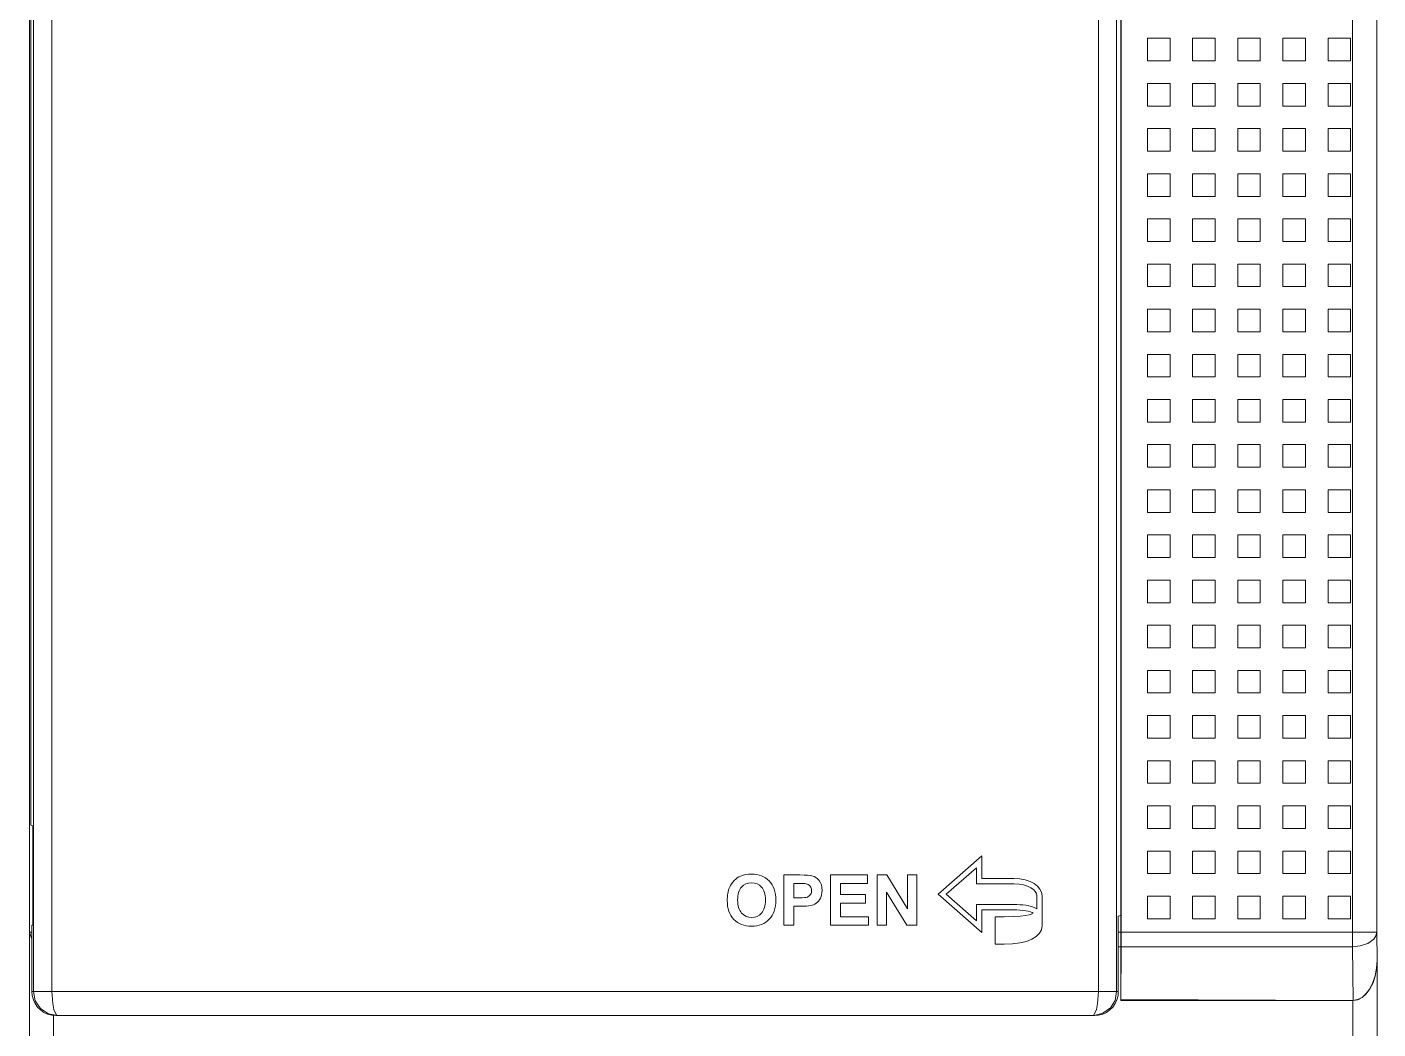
# Model space of a CAD drawing. Header units: millimetres. Extents: x 33157 to 59611, y -29750 to 1750.
# Drawn here: x 54240.4 to 54285.28, y 349.99 to 383.28 of the extents above; entities that cross this region are included whole.
import ezdxf

# ---------------------------------------------------------------- set-up
doc = ezdxf.new("R2010")
doc.units = ezdxf.units.MM
doc.layers.get('0').update_dxf_attribs({"lineweight": 18})

msp = doc.modelspace()

# ---------------------------------------------------------------- linework, layer by layer
at = {"lineweight": 9}
for p, q in [((54240.475, 478.392), (54240.475, 313.67)), ((54276.742, 478.392), (54276.742, 350.976)), ((54284.443, 474.177), (54284.443, 352.724)), ((54285.246, 473.374), (54285.246, 353.206)), ((54276.751, 412.482), (54276.751, 353.206)), ((54240.522, 412.057), (54240.522, 356.759)), ((54240.607, 412.057), (54240.607, 351.24)), ((54276.6, 412.057), (54276.6, 351.24)), ((54276.742, 412.057), (54276.742, 353.763)), ((54241.221, 411.509), (54241.221, 351.24)), ((54275.995, 411.509), (54275.995, 351.24)), ((54240.588, 356.74), (54240.588, 353.442)), ((54276.657, 353.744), (54276.657, 351.24)), ((54240.56, 353.442), (54240.56, 351.24)), ((54276.751, 353.206), (54276.751, 352.724)), ((54285.256, 352.27), (54285.256, 313.67)), ((54276.742, 350.976), (54276.742, 350.938)), ((54284.452, 350.938), (54284.452, 334.042)), ((54241.278, 350.437), (54241.278, 334.042))]:
    msp.add_line(p, q, dxfattribs=at)
for points in [[(54277.625, 382.154), (54278.375, 382.154), (54278.375, 382.904), (54277.625, 382.904)], [(54279.125, 382.154), (54279.875, 382.154), (54279.875, 382.904), (54279.125, 382.904)], [(54280.625, 382.154), (54281.375, 382.154), (54281.375, 382.904), (54280.625, 382.904)], [(54282.125, 382.154), (54282.875, 382.154), (54282.875, 382.904), (54282.125, 382.904)], [(54283.625, 382.154), (54284.375, 382.154), (54284.375, 382.904), (54283.625, 382.904)], [(54277.625, 380.654), (54278.375, 380.654), (54278.375, 381.404), (54277.625, 381.404)], [(54279.125, 380.654), (54279.875, 380.654), (54279.875, 381.404), (54279.125, 381.404)], [(54280.625, 380.654), (54281.375, 380.654), (54281.375, 381.404), (54280.625, 381.404)], [(54282.125, 380.654), (54282.875, 380.654), (54282.875, 381.404), (54282.125, 381.404)], [(54283.625, 380.654), (54284.375, 380.654), (54284.375, 381.404), (54283.625, 381.404)], [(54277.625, 379.154), (54278.375, 379.154), (54278.375, 379.904), (54277.625, 379.904)], [(54279.125, 379.154), (54279.875, 379.154), (54279.875, 379.904), (54279.125, 379.904)], [(54280.625, 379.154), (54281.375, 379.154), (54281.375, 379.904), (54280.625, 379.904)], [(54282.125, 379.154), (54282.875, 379.154), (54282.875, 379.904), (54282.125, 379.904)], [(54283.625, 379.154), (54284.375, 379.154), (54284.375, 379.904), (54283.625, 379.904)], [(54277.625, 377.654), (54278.375, 377.654), (54278.375, 378.404), (54277.625, 378.404)], [(54279.125, 377.654), (54279.875, 377.654), (54279.875, 378.404), (54279.125, 378.404)], [(54280.625, 377.654), (54281.375, 377.654), (54281.375, 378.404), (54280.625, 378.404)], [(54282.125, 377.654), (54282.875, 377.654), (54282.875, 378.404), (54282.125, 378.404)], [(54283.625, 377.654), (54284.375, 377.654), (54284.375, 378.404), (54283.625, 378.404)], [(54277.625, 376.154), (54278.375, 376.154), (54278.375, 376.904), (54277.625, 376.904)], [(54279.125, 376.154), (54279.875, 376.154), (54279.875, 376.904), (54279.125, 376.904)], [(54280.625, 376.154), (54281.375, 376.154), (54281.375, 376.904), (54280.625, 376.904)], [(54282.125, 376.154), (54282.875, 376.154), (54282.875, 376.904), (54282.125, 376.904)], [(54283.625, 376.154), (54284.375, 376.154), (54284.375, 376.904), (54283.625, 376.904)], [(54277.625, 374.654), (54278.375, 374.654), (54278.375, 375.404), (54277.625, 375.404)], [(54279.125, 374.654), (54279.875, 374.654), (54279.875, 375.404), (54279.125, 375.404)], [(54280.625, 374.654), (54281.375, 374.654), (54281.375, 375.404), (54280.625, 375.404)], [(54282.125, 374.654), (54282.875, 374.654), (54282.875, 375.404), (54282.125, 375.404)], [(54283.625, 374.654), (54284.375, 374.654), (54284.375, 375.404), (54283.625, 375.404)], [(54277.625, 373.154), (54278.375, 373.154), (54278.375, 373.904), (54277.625, 373.904)], [(54279.125, 373.154), (54279.875, 373.154), (54279.875, 373.904), (54279.125, 373.904)], [(54280.625, 373.154), (54281.375, 373.154), (54281.375, 373.904), (54280.625, 373.904)], [(54282.125, 373.154), (54282.875, 373.154), (54282.875, 373.904), (54282.125, 373.904)], [(54283.625, 373.154), (54284.375, 373.154), (54284.375, 373.904), (54283.625, 373.904)], [(54277.625, 371.654), (54278.375, 371.654), (54278.375, 372.404), (54277.625, 372.404)], [(54279.125, 371.654), (54279.875, 371.654), (54279.875, 372.404), (54279.125, 372.404)], [(54280.625, 371.654), (54281.375, 371.654), (54281.375, 372.404), (54280.625, 372.404)], [(54282.125, 371.654), (54282.875, 371.654), (54282.875, 372.404), (54282.125, 372.404)], [(54283.625, 371.654), (54284.375, 371.654), (54284.375, 372.404), (54283.625, 372.404)], [(54277.625, 370.154), (54278.375, 370.154), (54278.375, 370.904), (54277.625, 370.904)], [(54279.125, 370.154), (54279.875, 370.154), (54279.875, 370.904), (54279.125, 370.904)], [(54280.625, 370.154), (54281.375, 370.154), (54281.375, 370.904), (54280.625, 370.904)], [(54282.125, 370.154), (54282.875, 370.154), (54282.875, 370.904), (54282.125, 370.904)], [(54283.625, 370.154), (54284.375, 370.154), (54284.375, 370.904), (54283.625, 370.904)], [(54277.625, 368.654), (54278.375, 368.654), (54278.375, 369.404), (54277.625, 369.404)], [(54279.125, 368.654), (54279.875, 368.654), (54279.875, 369.404), (54279.125, 369.404)], [(54280.625, 368.654), (54281.375, 368.654), (54281.375, 369.404), (54280.625, 369.404)], [(54282.125, 368.654), (54282.875, 368.654), (54282.875, 369.404), (54282.125, 369.404)], [(54283.625, 368.654), (54284.375, 368.654), (54284.375, 369.404), (54283.625, 369.404)], [(54277.625, 367.154), (54278.375, 367.154), (54278.375, 367.904), (54277.625, 367.904)], [(54279.125, 367.154), (54279.875, 367.154), (54279.875, 367.904), (54279.125, 367.904)], [(54280.625, 367.154), (54281.375, 367.154), (54281.375, 367.904), (54280.625, 367.904)], [(54282.125, 367.154), (54282.875, 367.154), (54282.875, 367.904), (54282.125, 367.904)], [(54283.625, 367.154), (54284.375, 367.154), (54284.375, 367.904), (54283.625, 367.904)], [(54277.625, 365.654), (54278.375, 365.654), (54278.375, 366.404), (54277.625, 366.404)], [(54279.125, 365.654), (54279.875, 365.654), (54279.875, 366.404), (54279.125, 366.404)], [(54280.625, 365.654), (54281.375, 365.654), (54281.375, 366.404), (54280.625, 366.404)], [(54282.125, 365.654), (54282.875, 365.654), (54282.875, 366.404), (54282.125, 366.404)], [(54283.625, 365.654), (54284.375, 365.654), (54284.375, 366.404), (54283.625, 366.404)], [(54277.625, 364.154), (54278.375, 364.154), (54278.375, 364.904), (54277.625, 364.904)], [(54279.125, 364.154), (54279.875, 364.154), (54279.875, 364.904), (54279.125, 364.904)], [(54280.625, 364.154), (54281.375, 364.154), (54281.375, 364.904), (54280.625, 364.904)], [(54282.125, 364.154), (54282.875, 364.154), (54282.875, 364.904), (54282.125, 364.904)], [(54283.625, 364.154), (54284.375, 364.154), (54284.375, 364.904), (54283.625, 364.904)], [(54277.625, 362.654), (54278.375, 362.654), (54278.375, 363.404), (54277.625, 363.404)], [(54279.125, 362.654), (54279.875, 362.654), (54279.875, 363.404), (54279.125, 363.404)], [(54280.625, 362.654), (54281.375, 362.654), (54281.375, 363.404), (54280.625, 363.404)], [(54282.125, 362.654), (54282.875, 362.654), (54282.875, 363.404), (54282.125, 363.404)], [(54283.625, 362.654), (54284.375, 362.654), (54284.375, 363.404), (54283.625, 363.404)], [(54277.625, 361.154), (54278.375, 361.154), (54278.375, 361.904), (54277.625, 361.904)], [(54279.125, 361.154), (54279.875, 361.154), (54279.875, 361.904), (54279.125, 361.904)], [(54280.625, 361.154), (54281.375, 361.154), (54281.375, 361.904), (54280.625, 361.904)], [(54282.125, 361.154), (54282.875, 361.154), (54282.875, 361.904), (54282.125, 361.904)], [(54283.625, 361.154), (54284.375, 361.154), (54284.375, 361.904), (54283.625, 361.904)], [(54277.625, 359.654), (54278.375, 359.654), (54278.375, 360.404), (54277.625, 360.404)], [(54279.125, 359.654), (54279.875, 359.654), (54279.875, 360.404), (54279.125, 360.404)], [(54280.625, 359.654), (54281.375, 359.654), (54281.375, 360.404), (54280.625, 360.404)], [(54282.125, 359.654), (54282.875, 359.654), (54282.875, 360.404), (54282.125, 360.404)], [(54283.625, 359.654), (54284.375, 359.654), (54284.375, 360.404), (54283.625, 360.404)], [(54277.625, 358.154), (54278.375, 358.154), (54278.375, 358.904), (54277.625, 358.904)], [(54279.125, 358.154), (54279.875, 358.154), (54279.875, 358.904), (54279.125, 358.904)], [(54280.625, 358.154), (54281.375, 358.154), (54281.375, 358.904), (54280.625, 358.904)], [(54282.125, 358.154), (54282.875, 358.154), (54282.875, 358.904), (54282.125, 358.904)], [(54283.625, 358.154), (54284.375, 358.154), (54284.375, 358.904), (54283.625, 358.904)], [(54277.625, 356.654), (54278.375, 356.654), (54278.375, 357.404), (54277.625, 357.404)], [(54279.125, 356.654), (54279.875, 356.654), (54279.875, 357.404), (54279.125, 357.404)], [(54280.625, 356.654), (54281.375, 356.654), (54281.375, 357.404), (54280.625, 357.404)], [(54282.125, 356.654), (54282.875, 356.654), (54282.875, 357.404), (54282.125, 357.404)], [(54283.625, 356.654), (54284.375, 356.654), (54284.375, 357.404), (54283.625, 357.404)], [(54277.625, 355.154), (54278.375, 355.154), (54278.375, 355.904), (54277.625, 355.904)], [(54279.125, 355.154), (54279.875, 355.154), (54279.875, 355.904), (54279.125, 355.904)], [(54280.625, 355.154), (54281.375, 355.154), (54281.375, 355.904), (54280.625, 355.904)], [(54282.125, 355.154), (54282.875, 355.154), (54282.875, 355.904), (54282.125, 355.904)], [(54283.625, 355.154), (54284.375, 355.154), (54284.375, 355.904), (54283.625, 355.904)], [(54277.625, 353.654), (54278.375, 353.654), (54278.375, 354.404), (54277.625, 354.404)], [(54279.125, 353.654), (54279.875, 353.654), (54279.875, 354.404), (54279.125, 354.404)], [(54280.625, 353.654), (54281.375, 353.654), (54281.375, 354.404), (54280.625, 354.404)], [(54282.125, 353.654), (54282.875, 353.654), (54282.875, 354.404), (54282.125, 354.404)], [(54283.625, 353.654), (54284.375, 353.654), (54284.375, 354.404), (54283.625, 354.404)]]:
    msp.add_lwpolyline(points, close=True)
for points in [[(54240.522, 356.759), (54240.522, 356.759), (54240.588, 356.74), (54240.588, 356.74)], [(54276.742, 353.763), (54276.742, 353.763), (54276.657, 353.744), (54276.657, 353.744)], [(54240.588, 353.442), (54240.588, 353.442), (54240.56, 353.442), (54240.56, 353.442)], [(54240.475, 353.206), (54240.475, 353.206), (54240.551, 353.007), (54240.551, 353.007)], [(54240.56, 353.206), (54240.56, 353.206), (54240.475, 353.206), (54240.475, 353.206)], [(54276.657, 353.206), (54276.657, 353.206), (54276.742, 353.206), (54276.742, 353.206)], [(54276.751, 353.206), (54276.751, 353.206), (54285.246, 353.206), (54285.246, 353.206)], [(54285.256, 352.261), (54285.256, 352.261), (54285.246, 353.206), (54285.246, 353.206)], [(54276.657, 352.724), (54276.657, 352.724), (54276.742, 352.724), (54276.742, 352.724)], [(54284.443, 352.724), (54284.443, 352.724), (54276.751, 352.724), (54276.751, 352.724)], [(54276.751, 352.724), (54276.751, 352.724), (54276.742, 350.938), (54276.742, 350.938)], [(54284.462, 350.938), (54284.462, 350.938), (54284.443, 352.724), (54284.443, 352.724)], [(54240.56, 351.24), (54240.56, 351.24), (54276.657, 351.24), (54276.657, 351.24)], [(54284.452, 350.938), (54284.452, 350.938), (54276.742, 350.976), (54276.742, 350.976)], [(54276.742, 350.938), (54276.742, 350.938), (54284.462, 350.938), (54284.462, 350.938)], [(54241.354, 350.437), (54241.354, 350.437), (54275.863, 350.437), (54275.863, 350.437)], [(54241.373, 350.447), (54241.373, 350.447), (54241.41, 350.437), (54241.41, 350.437)], [(54275.844, 350.447), (54275.844, 350.447), (54275.806, 350.437), (54275.806, 350.437)], [(54275.806, 350.437), (54275.806, 350.437), (54275.854, 350.437), (54275.854, 350.437)]]:
    msp.add_open_spline(points, degree=3, dxfattribs=at)
for points, knots in [([(54274.127, 353.435), (54274.127, 353.435), (54274.127, 354.419), (54274.127, 354.419), (54274.116, 354.733), (54273.747, 354.987), (54273.184, 354.987), (54273.184, 354.987), (54272.118, 354.987), (54272.118, 354.987), (54272.118, 354.987), (54272.118, 355.741), (54272.118, 355.741), (54272.118, 355.741), (54270.671, 354.467), (54270.671, 354.467), (54270.671, 354.467), (54272.118, 353.193), (54272.118, 353.193), (54272.118, 353.193), (54272.118, 353.946), (54272.118, 353.946), (54272.118, 353.946), (54273.184, 353.946), (54273.184, 353.946), (54273.445, 353.946), (54273.764, 353.912), (54273.832, 353.84), (54273.826, 353.842), (54273.786, 353.724), (54272.865, 353.722), (54272.76, 353.722), (54272.562, 353.722), (54272.562, 353.722), (54272.562, 353.722), (54272.562, 352.804), (54272.562, 352.804), (54272.562, 352.804), (54272.865, 352.804), (54272.865, 352.804), (54273.631, 352.804), (54274.127, 353.052), (54274.127, 353.424), (54274.127, 353.465), (54274.122, 353.475), (54274.127, 353.435)], [0, 0, 0, 0, 135703.793271, 135703.793271, 135703.793271, 271407.586541, 271407.586541, 271407.586541, 407111.379812, 407111.379812, 407111.379812, 542815.173083, 542815.173083, 542815.173083, 678518.966353, 678518.966353, 678518.966353, 814222.759624, 814222.759624, 814222.759624, 949926.552895, 949926.552895, 949926.552895, 1085630.346165, 1085630.346165, 1085630.346165, 1221334.139436, 1221334.139436, 1221334.139436, 1357037.932706, 1357037.932706, 1357037.932706, 1492741.725977, 1492741.725977, 1492741.725977, 1628445.519248, 1628445.519248, 1628445.519248, 1764149.312518, 1764149.312518, 1764149.312518, 1899853.105789, 1899853.105789, 1899853.105789, 2035556.89906, 2035556.89906, 2035556.89906, 2035556.89906]), ([(54263.663, 354.262), (54263.663, 354.433), (54263.688, 354.576), (54263.739, 354.692), (54263.777, 354.777), (54263.829, 354.854), (54263.894, 354.921), (54263.96, 354.989), (54264.031, 355.039), (54264.109, 355.072), (54264.213, 355.116), (54264.333, 355.138), (54264.468, 355.138), (54264.714, 355.138), (54264.91, 355.062), (54265.057, 354.909), (54265.204, 354.756), (54265.278, 354.543), (54265.278, 354.27), (54265.278, 354), (54265.205, 353.788), (54265.059, 353.636), (54264.913, 353.483), (54264.717, 353.406), (54264.473, 353.406), (54264.225, 353.406), (54264.028, 353.482), (54263.882, 353.634), (54263.736, 353.786), (54263.663, 353.995), (54263.663, 354.262)], [0, 0, 0, 0, 138227.167569, 138227.167569, 138227.167569, 276454.335138, 276454.335138, 276454.335138, 414681.502707, 414681.502707, 414681.502707, 552908.670275, 552908.670275, 552908.670275, 691135.837844, 691135.837844, 691135.837844, 829363.005413, 829363.005413, 829363.005413, 967590.172982, 967590.172982, 967590.172982, 1105817.340551, 1105817.340551, 1105817.340551, 1244044.50812, 1244044.50812, 1244044.50812, 1382271.675689, 1382271.675689, 1382271.675689, 1382271.675689]), ([(54265.54, 353.437), (54265.54, 353.437), (54265.54, 355.108), (54265.54, 355.108), (54265.54, 355.108), (54266.079, 355.108), (54266.079, 355.108), (54266.283, 355.108), (54266.416, 355.1), (54266.478, 355.083), (54266.573, 355.058), (54266.653, 355.003), (54266.717, 354.919), (54266.782, 354.835), (54266.814, 354.727), (54266.814, 354.594), (54266.814, 354.491), (54266.795, 354.405), (54266.758, 354.335), (54266.721, 354.265), (54266.674, 354.21), (54266.617, 354.17), (54266.56, 354.13), (54266.502, 354.104), (54266.443, 354.091), (54266.363, 354.075), (54266.248, 354.067), (54266.096, 354.067), (54266.096, 354.067), (54265.877, 354.067), (54265.877, 354.067), (54265.877, 354.067), (54265.877, 353.437), (54265.877, 353.437), (54265.877, 353.437), (54265.54, 353.437), (54265.54, 353.437)], [0, 0, 0, 0, 136955.514793, 136955.514793, 136955.514793, 273911.029586, 273911.029586, 273911.029586, 410866.54438, 410866.54438, 410866.54438, 547822.059173, 547822.059173, 547822.059173, 684777.573966, 684777.573966, 684777.573966, 821733.088759, 821733.088759, 821733.088759, 958688.603552, 958688.603552, 958688.603552, 1095644.118345, 1095644.118345, 1095644.118345, 1232599.633139, 1232599.633139, 1232599.633139, 1369555.147932, 1369555.147932, 1369555.147932, 1506510.662725, 1506510.662725, 1506510.662725, 1643466.177518, 1643466.177518, 1643466.177518, 1643466.177518]), ([(54267.09, 353.437), (54267.09, 353.437), (54267.09, 355.108), (54267.09, 355.108), (54267.09, 355.108), (54268.322, 355.108), (54268.322, 355.108), (54268.322, 355.108), (54268.322, 354.826), (54268.322, 354.826), (54268.322, 354.826), (54267.427, 354.826), (54267.427, 354.826), (54267.427, 354.826), (54267.427, 354.454), (54267.427, 354.454), (54267.427, 354.454), (54268.259, 354.454), (54268.259, 354.454), (54268.259, 354.454), (54268.259, 354.172), (54268.259, 354.172), (54268.259, 354.172), (54267.427, 354.172), (54267.427, 354.172), (54267.427, 354.172), (54267.427, 353.719), (54267.427, 353.719), (54267.427, 353.719), (54268.355, 353.719), (54268.355, 353.719), (54268.355, 353.719), (54268.355, 353.437), (54268.355, 353.437), (54268.355, 353.437), (54267.09, 353.437), (54267.09, 353.437)], [0, 0, 0, 0, 136957.560093, 136957.560093, 136957.560093, 273915.120186, 273915.120186, 273915.120186, 410872.680279, 410872.680279, 410872.680279, 547830.240372, 547830.240372, 547830.240372, 684787.800465, 684787.800465, 684787.800465, 821745.360558, 821745.360558, 821745.360558, 958702.920651, 958702.920651, 958702.920651, 1095660.480744, 1095660.480744, 1095660.480744, 1232618.040837, 1232618.040837, 1232618.040837, 1369575.60093, 1369575.60093, 1369575.60093, 1506533.161023, 1506533.161023, 1506533.161023, 1643490.721116, 1643490.721116, 1643490.721116, 1643490.721116]), ([(54268.64, 353.437), (54268.64, 353.437), (54268.64, 355.108), (54268.64, 355.108), (54268.64, 355.108), (54268.967, 355.108), (54268.967, 355.108), (54268.967, 355.108), (54269.651, 353.988), (54269.651, 353.988), (54269.651, 353.988), (54269.651, 355.108), (54269.651, 355.108), (54269.651, 355.108), (54269.963, 355.108), (54269.963, 355.108), (54269.963, 355.108), (54269.963, 353.437), (54269.963, 353.437), (54269.963, 353.437), (54269.626, 353.437), (54269.626, 353.437), (54269.626, 353.437), (54268.952, 354.535), (54268.952, 354.535), (54268.952, 354.535), (54268.952, 353.437), (54268.952, 353.437), (54268.952, 353.437), (54268.64, 353.437), (54268.64, 353.437)], [0, 0, 0, 0, 138237.014694, 138237.014694, 138237.014694, 276474.029388, 276474.029388, 276474.029388, 414711.044082, 414711.044082, 414711.044082, 552948.058777, 552948.058777, 552948.058777, 691185.073471, 691185.073471, 691185.073471, 829422.088165, 829422.088165, 829422.088165, 967659.102859, 967659.102859, 967659.102859, 1105896.117553, 1105896.117553, 1105896.117553, 1244133.132247, 1244133.132247, 1244133.132247, 1382370.146942, 1382370.146942, 1382370.146942, 1382370.146942]), ([(54272.118, 354.123), (54272.118, 354.123), (54271.942, 354.123), (54271.942, 354.123), (54271.942, 354.123), (54271.942, 353.946), (54271.942, 353.946), (54271.942, 353.946), (54271.942, 353.583), (54271.942, 353.583), (54271.942, 353.583), (54270.938, 354.467), (54270.938, 354.467), (54270.938, 354.467), (54271.942, 355.35), (54271.942, 355.35), (54271.942, 355.35), (54271.942, 354.987), (54271.942, 354.987), (54271.942, 354.987), (54271.942, 354.81), (54271.942, 354.81), (54271.942, 354.81), (54272.118, 354.81), (54272.118, 354.81), (54272.118, 354.81), (54273.184, 354.811), (54273.184, 354.811), (54273.673, 354.811), (54273.944, 354.606), (54273.951, 354.419), (54273.951, 354.419), (54273.951, 353.982), (54273.951, 353.982), (54273.732, 354.111), (54273.454, 354.123), (54273.184, 354.123), (54273.184, 354.123), (54272.118, 354.123), (54272.118, 354.123)], [0, 0, 0, 0, 136493.488576, 136493.488576, 136493.488576, 272986.977151, 272986.977151, 272986.977151, 409480.465727, 409480.465727, 409480.465727, 545973.954302, 545973.954302, 545973.954302, 682467.442878, 682467.442878, 682467.442878, 818960.931454, 818960.931454, 818960.931454, 955454.420029, 955454.420029, 955454.420029, 1091947.908605, 1091947.908605, 1091947.908605, 1228441.39718, 1228441.39718, 1228441.39718, 1364934.885756, 1364934.885756, 1364934.885756, 1501428.374332, 1501428.374332, 1501428.374332, 1637921.862907, 1637921.862907, 1637921.862907, 1774415.351483, 1774415.351483, 1774415.351483, 1774415.351483]), ([(54264.009, 354.274), (54264.009, 354.084), (54264.053, 353.941), (54264.14, 353.843), (54264.227, 353.745), (54264.338, 353.696), (54264.472, 353.696), (54264.606, 353.696), (54264.716, 353.744), (54264.803, 353.841), (54264.889, 353.939), (54264.932, 354.084), (54264.932, 354.278), (54264.932, 354.47), (54264.89, 354.613), (54264.806, 354.707), (54264.722, 354.802), (54264.611, 354.849), (54264.472, 354.849), (54264.333, 354.849), (54264.221, 354.801), (54264.137, 354.706), (54264.052, 354.61), (54264.009, 354.466), (54264.009, 354.274)], [0, 0, 0, 0, 140140.603435, 140140.603435, 140140.603435, 280281.206869, 280281.206869, 280281.206869, 420421.810304, 420421.810304, 420421.810304, 560562.413739, 560562.413739, 560562.413739, 700703.017174, 700703.017174, 700703.017174, 840843.620608, 840843.620608, 840843.620608, 980984.224043, 980984.224043, 980984.224043, 1121124.827478, 1121124.827478, 1121124.827478, 1121124.827478]), ([(54265.877, 354.826), (54265.877, 354.826), (54265.877, 354.349), (54265.877, 354.349), (54265.877, 354.349), (54266.06, 354.349), (54266.06, 354.349), (54266.192, 354.349), (54266.28, 354.358), (54266.325, 354.376), (54266.369, 354.393), (54266.404, 354.421), (54266.43, 354.458), (54266.455, 354.496), (54266.467, 354.539), (54266.467, 354.589), (54266.467, 354.65), (54266.45, 354.7), (54266.414, 354.74), (54266.379, 354.779), (54266.334, 354.804), (54266.28, 354.814), (54266.24, 354.822), (54266.16, 354.826), (54266.039, 354.826), (54266.039, 354.826), (54265.877, 354.826), (54265.877, 354.826)], [0, 0, 0, 0, 139102.153335, 139102.153335, 139102.153335, 278204.306669, 278204.306669, 278204.306669, 417306.460004, 417306.460004, 417306.460004, 556408.613339, 556408.613339, 556408.613339, 695510.766673, 695510.766673, 695510.766673, 834612.920008, 834612.920008, 834612.920008, 973715.073342, 973715.073342, 973715.073342, 1112817.226677, 1112817.226677, 1112817.226677, 1251919.380012, 1251919.380012, 1251919.380012, 1251919.380012])]:
    msp.add_open_spline(points, degree=3, knots=knots)
for points, knots in [([(54284.443, 352.724), (54284.443, 352.724), (54284.698, 352.752), (54284.698, 352.752), (54284.698, 352.752), (54284.944, 352.828), (54284.944, 352.828), (54284.944, 352.828), (54285.142, 352.979), (54285.142, 352.979), (54285.142, 352.979), (54285.218, 353.083), (54285.218, 353.083), (54285.218, 353.083), (54285.246, 353.206), (54285.246, 353.206)], [0, 0, 0, 0, 145970.372693, 145970.372693, 145970.372693, 291940.745387, 291940.745387, 291940.745387, 437911.11808, 437911.11808, 437911.11808, 583881.490774, 583881.490774, 583881.490774, 729851.863467, 729851.863467, 729851.863467, 729851.863467]), ([(54284.452, 350.938), (54284.452, 350.938), (54284.604, 350.966), (54284.604, 350.966), (54284.604, 350.966), (54284.755, 351.042), (54284.755, 351.042), (54284.755, 351.042), (54284.897, 351.165), (54284.897, 351.165), (54284.897, 351.165), (54285.019, 351.325), (54285.019, 351.325), (54285.019, 351.325), (54285.114, 351.533), (54285.114, 351.533), (54285.114, 351.533), (54285.19, 351.76), (54285.19, 351.76), (54285.19, 351.76), (54285.237, 352.015), (54285.237, 352.015), (54285.237, 352.015), (54285.256, 352.27), (54285.256, 352.27)], [0, 0, 0, 0, 140197.996957, 140197.996957, 140197.996957, 280395.993915, 280395.993915, 280395.993915, 420593.990872, 420593.990872, 420593.990872, 560791.98783, 560791.98783, 560791.98783, 700989.984787, 700989.984787, 700989.984787, 841187.981745, 841187.981745, 841187.981745, 981385.978702, 981385.978702, 981385.978702, 1121583.97566, 1121583.97566, 1121583.97566, 1121583.97566]), ([(54284.462, 350.938), (54284.462, 350.938), (54284.613, 350.957), (54284.613, 350.957), (54284.613, 350.957), (54284.764, 351.032), (54284.764, 351.032), (54284.764, 351.032), (54284.897, 351.155), (54284.897, 351.155), (54284.897, 351.155), (54285.019, 351.325), (54285.019, 351.325), (54285.019, 351.325), (54285.123, 351.524), (54285.123, 351.524), (54285.123, 351.524), (54285.19, 351.751), (54285.19, 351.751), (54285.19, 351.751), (54285.237, 352.006), (54285.237, 352.006), (54285.237, 352.006), (54285.256, 352.261), (54285.256, 352.261)], [0, 0, 0, 0, 140198.023484, 140198.023484, 140198.023484, 280396.046968, 280396.046968, 280396.046968, 420594.070452, 420594.070452, 420594.070452, 560792.093936, 560792.093936, 560792.093936, 700990.11742, 700990.11742, 700990.11742, 841188.140904, 841188.140904, 841188.140904, 981386.164388, 981386.164388, 981386.164388, 1121584.187872, 1121584.187872, 1121584.187872, 1121584.187872]), ([(54240.56, 351.24), (54240.56, 351.24), (54240.569, 351.099), (54240.569, 351.099), (54240.569, 351.099), (54240.607, 350.957), (54240.607, 350.957), (54240.607, 350.957), (54240.664, 350.834), (54240.664, 350.834), (54240.664, 350.834), (54240.74, 350.721), (54240.74, 350.721), (54240.74, 350.721), (54240.843, 350.626), (54240.843, 350.626), (54240.843, 350.626), (54240.957, 350.541), (54240.957, 350.541), (54240.957, 350.541), (54241.08, 350.484), (54241.08, 350.484), (54241.08, 350.484), (54241.221, 350.447), (54241.221, 350.447), (54241.221, 350.447), (54241.354, 350.437), (54241.354, 350.437)], [0, 0, 0, 0, 139041.676125, 139041.676125, 139041.676125, 278083.352251, 278083.352251, 278083.352251, 417125.028376, 417125.028376, 417125.028376, 556166.704502, 556166.704502, 556166.704502, 695208.380627, 695208.380627, 695208.380627, 834250.056752, 834250.056752, 834250.056752, 973291.732878, 973291.732878, 973291.732878, 1112333.409003, 1112333.409003, 1112333.409003, 1251375.085129, 1251375.085129, 1251375.085129, 1251375.085129]), ([(54240.607, 351.24), (54240.607, 351.24), (54240.673, 350.929), (54240.673, 350.929), (54240.673, 350.929), (54240.843, 350.673), (54240.843, 350.673), (54240.843, 350.673), (54241.108, 350.494), (54241.108, 350.494), (54241.108, 350.494), (54241.41, 350.437), (54241.41, 350.437)], [0, 0, 0, 0, 149642.11553, 149642.11553, 149642.11553, 299284.231059, 299284.231059, 299284.231059, 448926.346589, 448926.346589, 448926.346589, 598568.462119, 598568.462119, 598568.462119, 598568.462119]), ([(54241.221, 351.24), (54241.221, 351.24), (54241.25, 350.834), (54241.25, 350.834), (54241.25, 350.834), (54241.288, 350.636), (54241.288, 350.636), (54241.288, 350.636), (54241.373, 350.447), (54241.373, 350.447)], [0, 0, 0, 0, 156073.328274, 156073.328274, 156073.328274, 312146.656548, 312146.656548, 312146.656548, 468219.984823, 468219.984823, 468219.984823, 468219.984823]), ([(54275.995, 351.24), (54275.995, 351.24), (54275.967, 350.834), (54275.967, 350.834), (54275.967, 350.834), (54275.929, 350.636), (54275.929, 350.636), (54275.929, 350.636), (54275.844, 350.447), (54275.844, 350.447)], [0, 0, 0, 0, 156173.385452, 156173.385452, 156173.385452, 312346.770903, 312346.770903, 312346.770903, 468520.156355, 468520.156355, 468520.156355, 468520.156355]), ([(54275.854, 350.437), (54275.854, 350.437), (54276.146, 350.513), (54276.146, 350.513), (54276.146, 350.513), (54276.392, 350.692), (54276.392, 350.692), (54276.392, 350.692), (54276.553, 350.938), (54276.553, 350.938), (54276.553, 350.938), (54276.6, 351.24), (54276.6, 351.24)], [0, 0, 0, 0, 149740.50459, 149740.50459, 149740.50459, 299481.00918, 299481.00918, 299481.00918, 449221.51377, 449221.51377, 449221.51377, 598962.01836, 598962.01836, 598962.01836, 598962.01836]), ([(54275.863, 350.437), (54275.863, 350.437), (54275.995, 350.447), (54275.995, 350.447), (54275.995, 350.447), (54276.137, 350.484), (54276.137, 350.484), (54276.137, 350.484), (54276.26, 350.541), (54276.26, 350.541), (54276.26, 350.541), (54276.373, 350.626), (54276.373, 350.626), (54276.373, 350.626), (54276.477, 350.721), (54276.477, 350.721), (54276.477, 350.721), (54276.553, 350.834), (54276.553, 350.834), (54276.553, 350.834), (54276.609, 350.957), (54276.609, 350.957), (54276.609, 350.957), (54276.647, 351.099), (54276.647, 351.099), (54276.647, 351.099), (54276.657, 351.24), (54276.657, 351.24)], [0, 0, 0, 0, 139133.373543, 139133.373543, 139133.373543, 278266.747086, 278266.747086, 278266.747086, 417400.120629, 417400.120629, 417400.120629, 556533.494172, 556533.494172, 556533.494172, 695666.867715, 695666.867715, 695666.867715, 834800.241258, 834800.241258, 834800.241258, 973933.614801, 973933.614801, 973933.614801, 1113066.988344, 1113066.988344, 1113066.988344, 1252200.361887, 1252200.361887, 1252200.361887, 1252200.361887])]:
    msp.add_open_spline(points, degree=3, knots=knots, dxfattribs=at)

doc.saveas('drawing.dxf')
